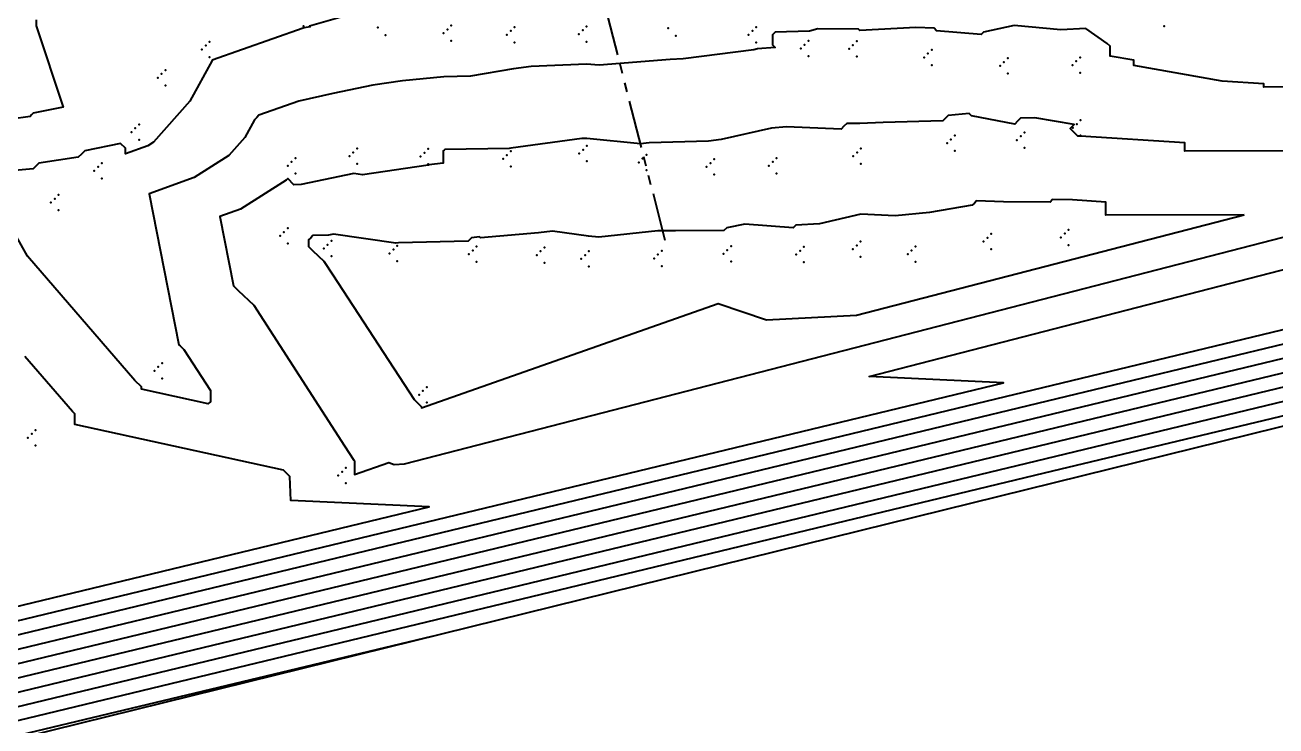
# Model space of a CAD drawing. Header units: metres. Extents: x 419582 to 423558, y 4805372 to 4807539.
# Drawn here: x 420067.58 to 420100.23, y 4805606.81 to 4805625.12 of the extents above; entities that cross this region are included whole.
import ezdxf

# ---------------------------------------------------------------- set-up
doc = ezdxf.new("R2010")
doc.units = ezdxf.units.M
doc.linetypes.add('PHANTOM', pattern=[2.5, 1.25, -0.25, 0.25, -0.25, 0.25, -0.25])
for name, color, linetype in [('C-TINN', 4, 'Continuous'), ('C-TINN-BNDY', 110, 'Continuous'), ('C-TOPO-MAJR', 9, 'Continuous'), ('C-TOPO-MINR', 8, 'Continuous'), ('LS', 7, 'Continuous')]:
    doc.layers.add(name, color=color, linetype=linetype)
doc.styles.get("Standard").update_dxf_attribs({"font": 'simplex.shx'})

# ---------------------------------------------------------------- blocks, each defined once
blk = doc.blocks.new('Suspension a +3 +0')
at = {"linetype": 'PHANTOM', "flags": 128}
for points in [[(0, -11.38231219537556), (0, 11.38231219444424)], [(-11.38231219508452, 0), (11.38231219508452, 0)]]:
    blk.add_lwpolyline(points, dxfattribs=at)
at = {"flags": 128}
blk.add_lwpolyline([(-3.71914893615758, -3.719148936681449), (-3.71914893615758, 3.719148935750127), (3.719148936215788, 3.719148935750127), (3.719148936215788, -3.719148936681449)], close=True, dxfattribs=at)
at = {"layer": 'LS', "insert": (-3.222064944391605, -0.0507304547354579), "char_height": 0.5157699281218149, "width": 9.13591657892082, "attachment_point": 1}
blk.add_mtext('Susp A\\PBase +3 Leg +0', dxfattribs=at)

msp = doc.modelspace()

# ---------------------------------------------------------------- linework, layer by layer
at = {"layer": 'C-TINN', "color": 4, "linetype": 'Continuous', "lineweight": -3}
for p in [(420074.85, 4805625.09, 1559.97), (420076.79, 4805625.05, 1560.34), (420076.99, 4805624.85, 1560.34), (420078.51, 4805624.9, 1560.51), (420078.61, 4805625, 1560.51), (420078.71, 4805625.1, 1560.51), (420080.16, 4805624.86, 1560.67), (420080.26, 4805624.96, 1560.67), (420080.36, 4805625.06, 1560.67), (420082.04, 4805624.88, 1560.7), (420082.14, 4805624.98, 1560.7), (420082.24, 4805625.08, 1560.7), (420084.37, 4805625.03, 1560.72), (420084.57, 4805624.83, 1560.72), (420086.47, 4805624.86, 1560.92), (420086.57, 4805624.96, 1560.92), (420086.67, 4805625.06, 1560.92), (420097.31, 4805625.09, 1560.44), (420072.2, 4805624.48, 1559.94), (420072.3, 4805624.58, 1559.94), (420072.4, 4805624.68, 1559.94), (420078.71, 4805624.7, 1560.51), (420080.36, 4805624.66, 1560.67), (420082.24, 4805624.68, 1560.7), (420086.67, 4805624.66, 1560.92), (420087.83, 4805624.5, 1561.14), (420087.93, 4805624.6, 1561.14), (420088.03, 4805624.7, 1561.14), (420089.09, 4805624.49, 1561.14), (420089.19, 4805624.59, 1561.14), (420089.29, 4805624.69, 1561.14), (420091.25, 4805624.47, 1561.3), (420072.4, 4805624.28, 1559.94), (420088.03, 4805624.3, 1561.14), (420089.29, 4805624.29, 1561.14), (420091.05, 4805624.27, 1561.3), (420091.15, 4805624.37, 1561.3), (420093.13, 4805624.15, 1561.4), (420093.23, 4805624.25, 1561.4), (420095.02, 4805624.17, 1561.31), (420095.12, 4805624.27, 1561.31), (420071.15, 4805623.84, 1559.56), (420071.25, 4805623.94, 1559.56), (420091.25, 4805624.07, 1561.3), (420093.03, 4805624.05, 1561.4), (420093.23, 4805623.85, 1561.4), (420094.92, 4805624.07, 1561.31), (420095.12, 4805623.87, 1561.31), (420071.05, 4805623.74, 1559.56), (420071.25, 4805623.54, 1559.56), (420070.56, 4805622.52, 1559.81), (420095.03, 4805622.53, 1561.99), (420095.13, 4805622.63, 1561.99), (420070.36, 4805622.32, 1559.81), (420070.46, 4805622.42, 1559.81), (420091.85, 4805622.23, 1562.28), (420093.57, 4805622.21, 1562.19), (420093.67, 4805622.31, 1562.19), (420094.93, 4805622.43, 1561.99), (420095.13, 4805622.23, 1561.99), (420070.56, 4805622.12, 1559.81), (420076.25, 4805621.89, 1561.84), (420078.11, 4805621.88, 1561.99), (420082.15, 4805621.86, 1562.1), (420082.25, 4805621.96, 1562.1), (420089.4, 4805621.89, 1562.32), (420091.65, 4805622.03, 1562.28), (420091.75, 4805622.13, 1562.28), (420093.47, 4805622.11, 1562.19), (420093.67, 4805621.91, 1562.19), (420074.54, 4805621.54, 1561.78), (420074.64, 4805621.64, 1561.78), (420076.05, 4805621.69, 1561.84), (420076.15, 4805621.79, 1561.84), (420077.91, 4805621.68, 1561.99), (420078.01, 4805621.78, 1561.99), (420080.06, 4805621.62, 1562.04), (420080.16, 4805621.72, 1562.04), (420080.26, 4805621.82, 1562.04), (420082.05, 4805621.76, 1562.1), (420082.25, 4805621.56, 1562.1), (420083.6, 4805621.53, 1562.14), (420083.7, 4805621.63, 1562.14), (420083.8, 4805621.73, 1562.14), (420085.57, 4805621.61, 1562.22), (420087.1, 4805621.54, 1562.38), (420087.2, 4805621.64, 1562.38), (420089.2, 4805621.69, 1562.32), (420089.3, 4805621.79, 1562.32), (420091.85, 4805621.83, 1562.28), (420069.39, 4805621.31, 1560.33), (420069.49, 4805621.41, 1560.33), (420069.59, 4805621.51, 1560.33), (420074.44, 4805621.44, 1561.78), (420074.64, 4805621.24, 1561.78), (420076.25, 4805621.49, 1561.84), (420078.11, 4805621.48, 1561.99), (420080.26, 4805621.42, 1562.04), (420083.8, 4805621.33, 1562.14), (420085.37, 4805621.41, 1562.22), (420085.47, 4805621.51, 1562.22), (420085.57, 4805621.21, 1562.22), (420087, 4805621.44, 1562.38), (420087.2, 4805621.24, 1562.38), (420089.4, 4805621.49, 1562.32), (420069.59, 4805621.11, 1560.33), (420068.36, 4805620.58, 1560.72), (420068.46, 4805620.68, 1560.72), (420068.26, 4805620.48, 1560.72), (420068.46, 4805620.28, 1560.72), (420074.24, 4805619.61, 1562.85), (420074.34, 4805619.71, 1562.85), (420074.44, 4805619.81, 1562.85), (420092.7, 4805619.56, 1563.48), (420092.8, 4805619.66, 1563.48), (420094.62, 4805619.57, 1563.47), (420094.72, 4805619.67, 1563.47), (420094.82, 4805619.77, 1563.47), (420074.44, 4805619.41, 1562.85), (420075.38, 4805619.28, 1563.11), (420075.48, 4805619.38, 1563.11), (420075.58, 4805619.48, 1563.11), (420077.2, 4805619.25, 1563.04), (420077.3, 4805619.35, 1563.04), (420079.27, 4805619.23, 1563.12), (420079.37, 4805619.33, 1563.12), (420081.14, 4805619.31, 1563.21), (420085.91, 4805619.24, 1563.27), (420086.01, 4805619.34, 1563.27), (420087.91, 4805619.32, 1563.26), (420089.19, 4805619.26, 1563.37), (420089.29, 4805619.36, 1563.37), (420089.39, 4805619.46, 1563.37), (420090.72, 4805619.23, 1563.4), (420090.82, 4805619.33, 1563.4), (420092.6, 4805619.46, 1563.48), (420092.8, 4805619.26, 1563.48), (420094.82, 4805619.37, 1563.47), (420075.58, 4805619.08, 1563.11), (420077.1, 4805619.15, 1563.04), (420077.3, 4805618.95, 1563.04), (420079.17, 4805619.13, 1563.12), (420079.37, 4805618.93, 1563.12), (420080.94, 4805619.11, 1563.21), (420081.04, 4805619.21, 1563.21), (420081.14, 4805618.91, 1563.21), (420082.1, 4805619.01, 1563.18), (420082.2, 4805619.11, 1563.18), (420082.3, 4805619.21, 1563.18), (420084, 4805619.02, 1563.28), (420084.1, 4805619.12, 1563.28), (420084.2, 4805619.22, 1563.28), (420085.81, 4805619.14, 1563.27), (420086.01, 4805618.94, 1563.27), (420087.71, 4805619.12, 1563.26), (420087.81, 4805619.22, 1563.26), (420087.91, 4805618.92, 1563.26), (420089.39, 4805619.06, 1563.37), (420090.62, 4805619.13, 1563.4), (420090.82, 4805618.93, 1563.4), (420082.3, 4805618.81, 1563.18), (420084.2, 4805618.82, 1563.28), (420071.16, 4805616.29, 1560.69), (420070.96, 4805616.09, 1560.69), (420071.06, 4805616.19, 1560.69), (420071.16, 4805615.89, 1560.69), (420078.07, 4805615.66, 1563.08), (420077.87, 4805615.46, 1563.08), (420077.97, 4805615.56, 1563.08), (420078.07, 4805615.26, 1563.08), (420067.66, 4805614.34, 1562.59), (420067.76, 4805614.44, 1562.59), (420067.86, 4805614.54, 1562.59), (420067.86, 4805614.14, 1562.59), (420075.76, 4805613.35, 1561.87), (420075.86, 4805613.45, 1561.87), (420075.96, 4805613.55, 1561.87), (420075.96, 4805613.15, 1561.87)]:
    msp.add_point(p, dxfattribs=at)
at = {"layer": 'C-TINN-BNDY', "color": 110, "linetype": 'Continuous', "lineweight": -3, "flags": 128}
msp.add_lwpolyline([(420641.64, 4805749.79), (420396.34, 4805692.54), (420350.89, 4805680.81), (420176.36, 4805633.4), (420029.12, 4805597.02), (419709.39, 4805488.05)], dxfattribs=at)
at = {"layer": 'C-TOPO-MAJR', "color": 9, "linetype": 'Continuous', "lineweight": -3, "flags": 128}
for points, elevation in [([(420076.4095238095, 4805625.483095238), (420075.0072972973, 4805625.086756757), (420075.0235135135, 4805625.07054054), (420074.872459893, 4805625.038663101), (420074.846519337, 4805625.032817679), (420072.4730434783, 4805624.193913043), (420072.4697826087, 4805624.190652174), (420072.4665217391, 4805624.187391304), (420071.8822522523, 4805623.123783784), (420070.934213198, 4805622.054416244), (420070.79, 4805621.963125), (420070.2055769231, 4805621.750961538), (420070.2055769231, 4805621.897115384), (420070.0786538462, 4805622.024038462), (420069.1456, 4805621.832666666), (420069.0602666666, 4805621.747333334), (420068.9749333333, 4805621.662), (420067.9418181818, 4805621.506363636), (420067.8690909091, 4805621.433636364), (420067.7963636364, 4805621.360909091), (420066.922020202, 4805621.285757576)], 1560), ([(420038.4427019499, 4805600.335738162), (420129.3498469387, 4805622.277397959)], 1555), ([(420054.7983194058, 4805606.152822656), (420108.0988467153, 4805619.017620438)], 1560)]:
    msp.add_lwpolyline(points, dxfattribs=dict(at, elevation=elevation))
at = {"layer": 'C-TOPO-MINR', "color": 8, "linetype": 'Continuous', "lineweight": -3, "flags": 128}
for points, elevation in [([(420041.713825441, 4805601.49915506), (420164.5182142857, 4805631.139642857)], 1556), ([(420044.9849489322, 4805602.662571959), (420153.0462919708, 4805628.744627737)], 1557), ([(420048.2560724234, 4805603.825988858), (420138.0638102189, 4805625.502291971)], 1558), ([(420067.8768627451, 4805625.25248366), (420067.8768627451, 4805625.093006535), (420068.5808092486, 4805622.970809248), (420067.7989333334, 4805622.810444444), (420067.7580444444, 4805622.769555556), (420067.7171555556, 4805622.728666667), (420067.2221212121, 4805622.654090909)], 1559), ([(420118.9058378378, 4805623.505581081), (420099.9183333333, 4805623.494583334), (420099.9183333333, 4805623.577916667), (420098.8304268293, 4805623.648597561), (420096.5223870968, 4805624.056709678), (420096.5223870968, 4805624.201225806), (420095.9003448276, 4805624.304712644), (420095.9003448276, 4805624.562183907), (420095.8290804598, 4805624.633448276), (420095.2679545454, 4805625.023863636), (420094.6136666667, 4805624.989888889), (420093.3996969697, 4805625.102525253), (420092.6025490196, 4805624.932352941), (420092.5417647059, 4805624.871568628), (420091.3739130435, 4805624.965652173), (420091.3086956522, 4805625.030869565), (420090.8328571428, 4805625.052857143), (420089.3686516854, 4805624.976292135), (420089.3371910112, 4805625.00775281), (420088.2753932584, 4805625.016179776), (420088.0533333333, 4805624.9576), (420087.1645454546, 4805624.929090909), (420087.1281818182, 4805624.892727273), (420087.0918181818, 4805624.856363636), (420087.0918181818, 4805624.601818182), (420087.1645454546, 4805624.529090909), (420086.6990410959, 4805624.494520548), (420086.6023076923, 4805624.472307692), (420084.7566666667, 4805624.228933333), (420084.4181690141, 4805624.218732394), (420082.565, 4805624.065416667), (420082.2421428571, 4805624.097142857), (420080.7961538461, 4805624.036923077), (420080.3359124088, 4805623.975912409), (420079.2064052288, 4805623.777647059), (420078.5113513513, 4805623.766351352), (420077.438, 4805623.662), (420076.6644, 4805623.547599999), (420075.6211229946, 4805623.327433155), (420074.7304972376, 4805623.126740331), (420073.6904347826, 4805622.759130435), (420073.6328260869, 4805622.701521739), (420073.5752173913, 4805622.643913044), (420073.3191891892, 4805622.177837838), (420072.9037563452, 4805621.709238579), (420072.0005263158, 4805621.137467106), (420070.8263095238, 4805620.711190476), (420071.602037037, 4805616.766481481), (420071.6307407407, 4805616.737777778), (420071.7261983471, 4805616.647396694), (420072.4210169491, 4805615.570169492), (420072.4210169491, 4805615.275254237), (420072.3947457627, 4805615.248983051), (420072.3684745763, 4805615.222711864), (420070.6215789473, 4805615.604473684), (420070.6215789473, 4805615.669736842), (420070.4542105263, 4805615.837105263), (420067.6533333333, 4805619.078055555), (420067.3230303031, 4805619.669090909)], 1561), ([(420058.0694428969, 4805607.316239554), (420093.1163649635, 4805615.775284671), (420089.613, 4805615.941500001), (420118.9058378378, 4805623.505581081)], 1561), ([(420135.9411764706, 4805623.413333333), (420094.1814795918, 4805613.415153061), (420035.1715784587, 4805599.172321263)], 1554), ([(420109.1544864865, 4805621.831256757), (420097.8542307692, 4805621.824711539), (420097.8542307692, 4805622.03625), (420095.1279054054, 4805622.213378379), (420095.057, 4805622.214000001), (420094.867, 4805622.404), (420094.867, 4805622.424), (420094.962, 4805622.519), (420093.9398863636, 4805622.689999999), (420093.5641772152, 4805622.680379746), (420093.4882278481, 4805622.604430379), (420093.412278481, 4805622.528481013), (420092.2890909091, 4805622.745454546), (420092.2254545455, 4805622.80909091), (420091.6785714286, 4805622.755714286), (420091.6071428572, 4805622.684285714), (420091.5357142857, 4805622.612857143), (420089.9803921569, 4805622.573921569), (420089.3701694916, 4805622.540847457), (420089.0284745763, 4805622.543559322), (420088.9555932204, 4805622.470677966), (420088.8827118644, 4805622.39779661), (420087.4543548387, 4805622.45516129), (420087.0620547945, 4805622.426027397), (420085.7561538462, 4805622.126153846), (420085.4233333333, 4805622.082266667), (420083.8759154929, 4805622.035633803), (420083.6483333333, 4805622.016805556), (420082.2492857143, 4805622.154285714), (420082.1178321678, 4805622.148811189), (420080.262919708, 4805621.902919709), (420080.2194771242, 4805621.895294118), (420078.54, 4805621.868), (420078.52, 4805621.848), (420078.5, 4805621.828), (420078.5, 4805621.508), (420078.1211504425, 4805621.460973452), (420078.1202654867, 4805621.460088496), (420078.1022857143, 4805621.459714286), (420076.39, 4805621.204666667), (420076.1655905512, 4805621.236771653), (420074.7954887218, 4805620.948872181), (420074.5988785047, 4805620.945981309), (420074.44, 4805621.104859813), (420074.4194392523, 4805621.084299066), (420074.3988785047, 4805621.063738318), (420073.2110526316, 4805620.311809211), (420072.671547619, 4805620.115952381), (420073.0279629629, 4805618.303518519), (420073.1492592592, 4805618.182222222), (420073.5526446281, 4805617.800289256), (420075.9201612903, 4805614.129758065), (420076.1652066116, 4805613.755206611), (420076.1866942149, 4805613.733719008), (420076.1866942149, 4805613.376694215), (420077.0776258993, 4805613.689640288), (420077.2226143791, 4805613.641111111), (420077.492375, 4805613.655375), (420109.1544864865, 4805621.831256757)], 1562), ([(420051.5271959145, 4805604.989405757), (420123.0813284671, 4805622.259956204)], 1559), ([(420061.3405663881, 4805608.479656453), (420078.1338832116, 4805612.532948905), (420078.1338832116, 4805612.532948905), (420074.5225714286, 4805612.704285715), (420074.4975, 4805613.32875), (420074.3336111111, 4805613.492638889), (420068.8847368421, 4805614.683421052), (420068.8847368421, 4805614.959210526), (420068.822631579, 4805615.02131579), (420067.5764935065, 4805616.463246753)], 1562), ([(420078.2, 4805609.146666666), (420059.0131122449, 4805604.552908163)], 1553)]:
    msp.add_lwpolyline(points, dxfattribs=dict(at, elevation=elevation))
at = {"layer": 'C-TOPO-MINR', "color": 8, "linetype": 'Continuous', "lineweight": -3, "elevation": 1563, "flags": 128}
msp.add_lwpolyline([(420099.4031351351, 4805620.156932432), (420095.7901282051, 4805620.154839744), (420095.7901282051, 4805620.494583333), (420094.918445946, 4805620.551216216), (420094.397734375, 4805620.55578125), (420094.334453125, 4805620.4925), (420093.1237209302, 4805620.497209302), (420092.42, 4805620.528), (420092.36, 4805620.467999999), (420092.3, 4805620.408), (420091.1878571429, 4805620.222857143), (420090.2940740741, 4805620.13), (420089.3935238096, 4805620.175333333), (420088.3221276596, 4805619.920212766), (420087.7002272727, 4805619.887272728), (420087.6297727273, 4805619.816818181), (420086.371011236, 4805619.916404494), (420085.8968571429, 4805619.820857143), (420085.8225714286, 4805619.746571429), (420084.5618867925, 4805619.745660377), (420084.101754386, 4805619.738245614), (420082.5596153846, 4805619.576923077), (420082.2916666666, 4805619.601666667), (420081.35, 4805619.735675675), (420080.9820512821, 4805619.688717948), (420079.4688888889, 4805619.562222222), (420079.4466666667, 4805619.584444445), (420079.2361946903, 4805619.558318584), (420079.1468141593, 4805619.468938054), (420077.3308571429, 4805619.431142856), (420077.265, 4805619.421333333), (420075.6380314961, 4805619.654094488), (420075.5022556391, 4805619.62556391), (420075.0976923077, 4805619.619615384), (420075.04, 4805619.561923076), (420074.9823076923, 4805619.504230769), (420074.9823076923, 4805619.335), (420075.0976923077, 4805619.219615385), (420075.3790909091, 4805618.953181818), (420075.6137096774, 4805618.589435484), (420077.7437190083, 4805615.333719009), (420077.9304958678, 4805615.146942149), (420077.9304958678, 4805615.120495868), (420085.6747482014, 4805617.840719424), (420086.9350326798, 4805617.418888888), (420089.279875, 4805617.542875), (420099.4031351351, 4805620.156932432)], close=True, dxfattribs=at)

# ---------------------------------------------------------------- block references
at = {"rotation": 14.35989259}
msp.add_blockref('Suspension a +3 +0', (420081.47, 4805630.52, 1557.64), dxfattribs=at)

doc.saveas('drawing.dxf')
